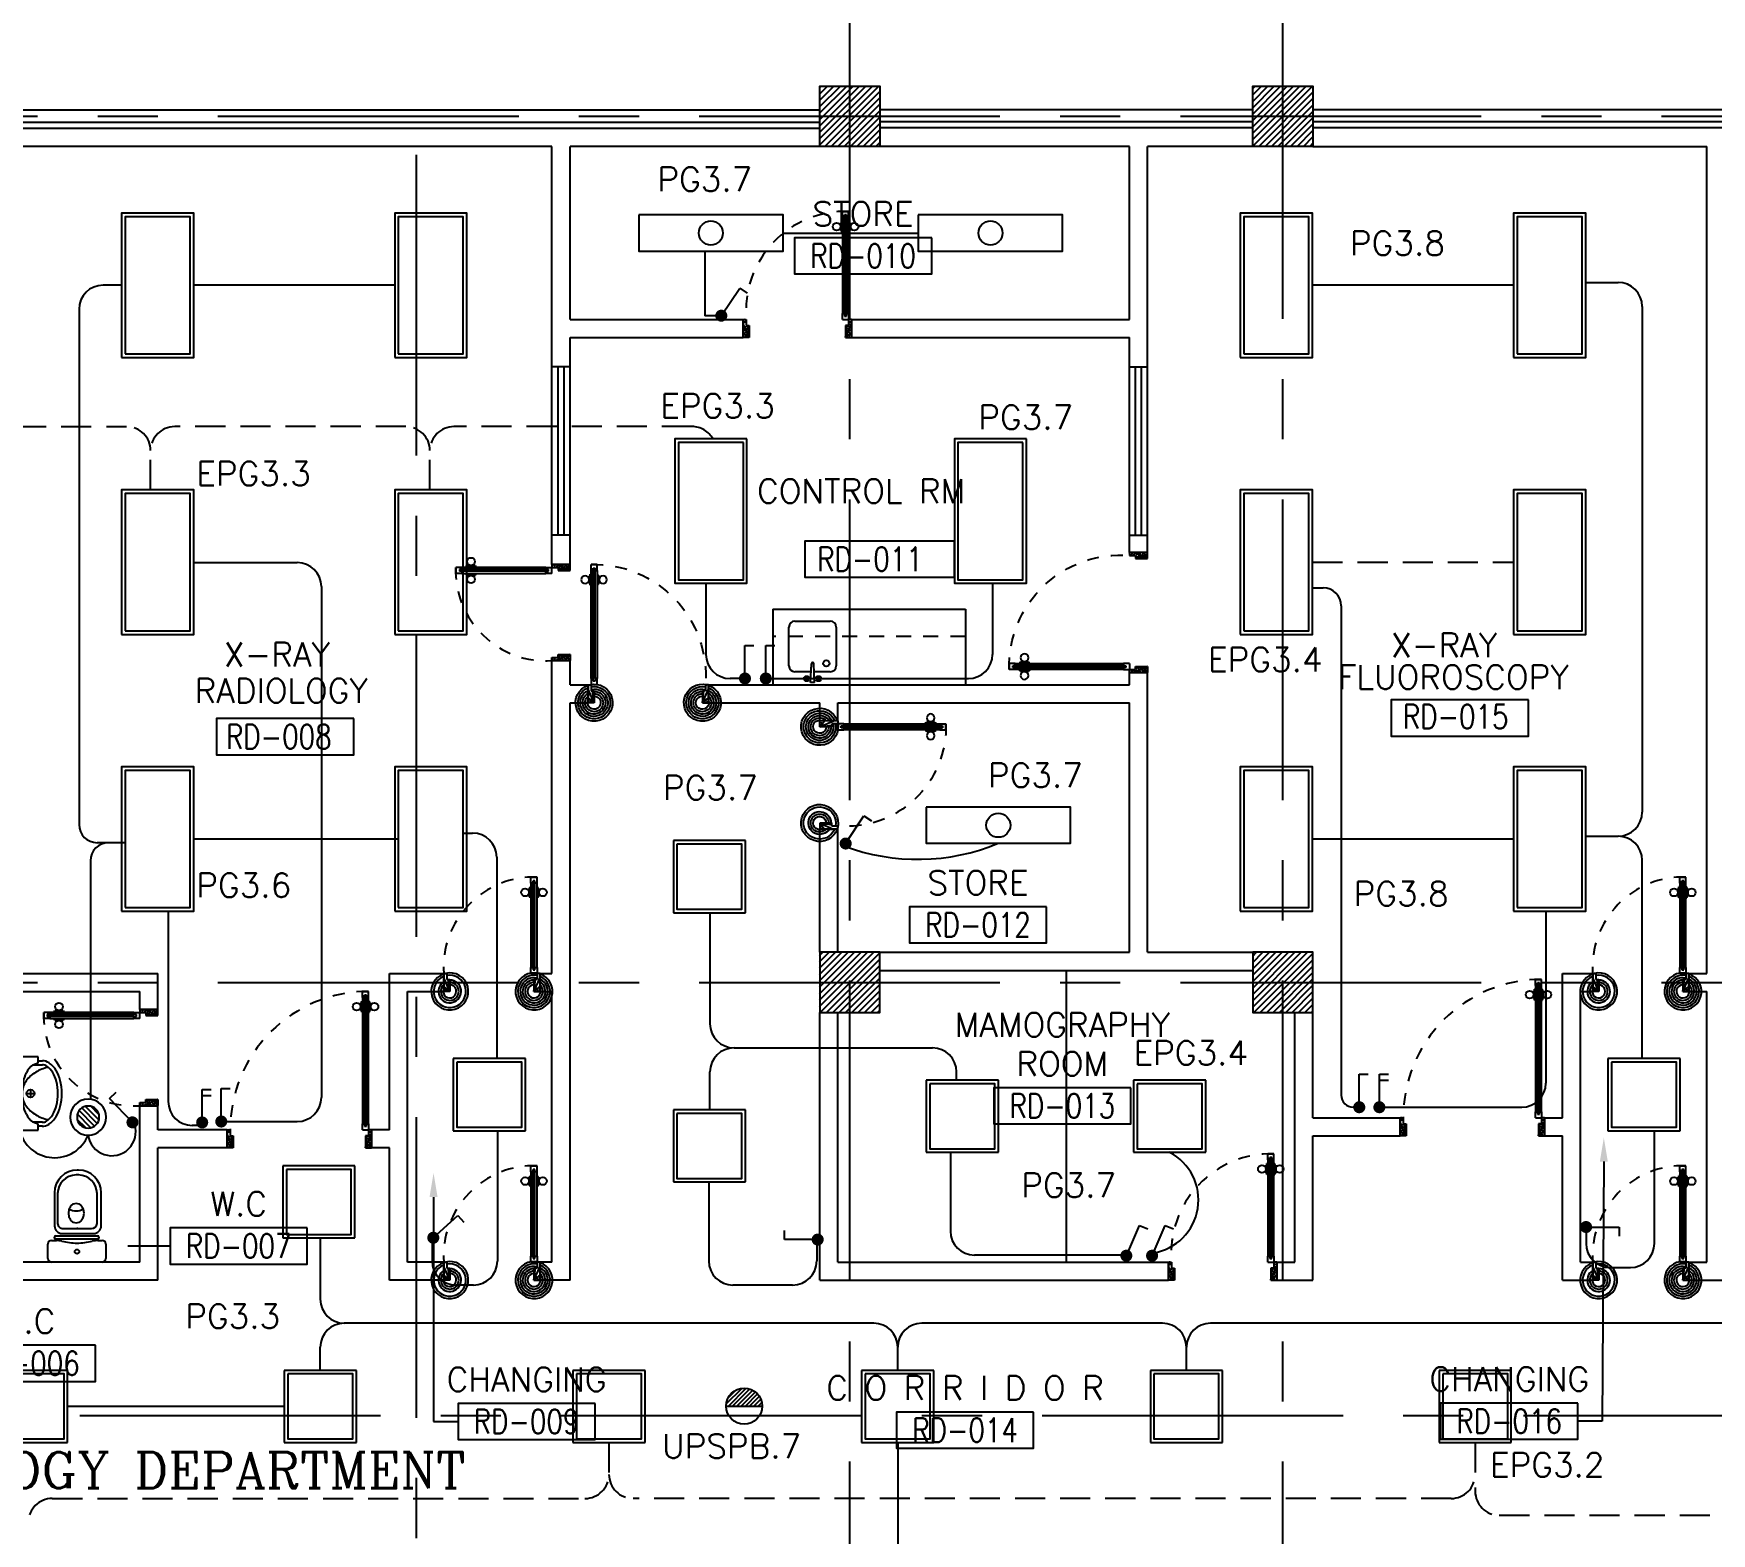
# Model space of a CAD drawing. Extents: x -10 to 91, y -4 to 87.
# Drawn here: x 21.16 to 35.11, y 61.52 to 73.99 of the extents above; entities that cross this region are included whole.
import ezdxf
from ezdxf.enums import TextEntityAlignment as Align

# ---------------------------------------------------------------- set-up
doc = ezdxf.new("R2010")
doc.units = 0
doc.header["$MEASUREMENT"] = 0
doc.header["$PDMODE"] = 3
doc.header["$PDSIZE"] = 0.1
for name, pattern in [('CENTERX2', [4, 2.5, -0.5, 0.5, -0.5]), ('HIDDEN', [0.375, 0.25, -0.125]), ('HIDDEN2', [0.1875, 0.125, -0.0625])]:
    doc.linetypes.add(name, pattern=pattern)
doc.layers.get('0').update_dxf_attribs({"linetype": 'CONTINUOUS'})
doc.layers.get('DEFPOINTS').update_dxf_attribs({"linetype": 'CONTINUOUS'})
for name, color, linetype in [('AX-DIM', 11, 'CONTINUOUS'), ('AXES', 11, 'CENTERX2'), ('COL', 11, 'CONTINUOUS'), ('DOOR', 11, 'CONTINUOUS'), ('E-CLINE', 2, 'CONTINUOUS'), ('E-HLINE', 2, 'HIDDEN'), ('E-LI', 4, 'CONTINUOUS'), ('E-LITE', 4, 'CONTINUOUS'), ('E-SWITCH', 4, 'CONTINUOUS'), ('E-TRXT', 4, 'CONTINUOUS'), ('EL-LITE', 4, 'CONTINUOUS'), ('HAT', 11, 'CONTINUOUS'), ('INSUL', 11, 'CONTINUOUS'), ('Locker', 11, 'CONTINUOUS'), ('ME-FIX', 11, 'CONTINUOUS'), ('RM-BOX', 11, 'CONTINUOUS'), ('RM-IND', 11, 'CONTINUOUS'), ('RM-NAME', 11, 'CONTINUOUS'), ('RM-NO', 11, 'CONTINUOUS'), ('SUNI-FUR', 11, 'CONTINUOUS'), ('WALL', 11, 'CONTINUOUS'), ('WIN', 11, 'CONTINUOUS')]:
    doc.layers.add(name, color=color, linetype=linetype)
doc.styles.add('ROMANC', font='romanc', dxfattribs={"height": 0.1})
doc.styles.add('ROMANS', font='ROMANS.shx', dxfattribs={"width": 0.6})
doc.dimstyles.new('STANDARD in', dxfattribs={"dimtxt": 0.2, "dimasz": 0.1, "dimexe": 0.07, "dimexo": 0.05, "dimgap": 0.1, "dimtad": 1, "dimdec": 0, "dimlfac": 1000, "dimzin": 0, "dimdsep": 46, "dimtxsty": 'ROMANS', "dimblk": 'ARCHTICK', "dimcen": 0.05, "dimdle": 0.05, "dimclrd": 7, "dimclre": 7, "dimclrt": 2, "dimadec": 0, "dimazin": 0, "dimtfac": 1, "dimtdec": 0, "dimtmove": 2, "dimatfit": 3, "dimldrblk": 'ARCHTICK', "dimfxl": 0, "dimtolj": 1, "dimtzin": 0, "dimarcsym": 0})

# ---------------------------------------------------------------- blocks, each defined once
blk = doc.blocks.new('_ARCHTICK')
at = {"color": 0, "linetype": 'ByBlock', "const_width": 0.15}
blk.add_lwpolyline([(-0.5, -0.5), (0.5, 0.5)], dxfattribs=at)
blk = doc.blocks.new('*D134')
at = {"layer": 'AX-DIM', "color": 7, "lineweight": -2}
for p, q in [((13.244, 85.548), (88.66, 85.548)), ((13.294, 73.42), (13.294, 85.618)), ((88.61, 84.178), (88.61, 85.618))]:
    blk.add_line(p, q, dxfattribs=at)
at = {"layer": 'DEFPOINTS', "color": 0}
for p in [(88.61, 85.548), (88.61, 84.128), (13.294, 73.37)]:
    blk.add_point(p, dxfattribs=at)
at = {"layer": 'AX-DIM', "color": 7, "lineweight": -2, "xscale": 0.1, "yscale": 0.1, "zscale": 0.1, "rotation": 180}
blk.add_blockref('_ARCHTICK', (13.294, 85.548), dxfattribs=at)
at = {"layer": 'AX-DIM', "color": 7, "lineweight": -2, "xscale": 0.1, "yscale": 0.1, "zscale": 0.1}
blk.add_blockref('_ARCHTICK', (88.61, 85.548), dxfattribs=at)
at = {"layer": 'AX-DIM', "color": 2, "insert": (50.952, 85.748), "char_height": 0.2, "attachment_point": 5, "style": 'ROMANS'}
blk.add_mtext('\\A1;75316', dxfattribs=at)
blk = doc.blocks.new('DOOR100')
at = {"layer": 'DOOR', "color": 7, "linetype": 'ByBlock'}
for p, q in [((-75, 1250), (-75, 1300)), ((-75, 1300), (-25, 1300)), ((-25, 1300), (-75, 1300)), ((-58, 1250), (-58, 1270)), ((-42, 1270), (-58, 1270)), ((-42, 1250), (-42, 1270)), ((-25, 1250), (-25, 1300)), ((-91, 1205), (-91, 1140)), ((-82, 1205), (-91, 1205)), ((-82, 1140), (-91, 1140)), ((-82, 1128), (-82, 1218)), ((-75, 1218), (-82, 1218)), ((-82, 1205), (-82, 1140)), ((-75, 1128), (-82, 1128)), ((-58, 1250), (-75, 1250)), ((-25, 1250), (-42, 1250)), ((-25, 1218), (-18, 1218)), ((-25, 1128), (-18, 1128)), ((-18, 1128), (-18, 1218)), ((-18, 1205), (-18, 1140)), ((-18, 1205), (-9, 1205)), ((-18, 1140), (-9, 1140)), ((-9, 1205), (-9, 1140)), ((-1200, 0), (-1200, 150)), ((-1200, 150), (-1175, 150)), ((-1200, 150), (-1200, 0)), ((-1175, 150), (-1175, 100)), ((-75, 200), (-58, 200)), ((-75, 150), (-75, 200)), ((-75, 150), (-25, 150)), ((-58, 200), (-58, 180)), ((-58, 180), (-42, 180)), ((-42, 200), (-25, 200)), ((-42, 180), (-42, 200)), ((-25, 200), (-25, 150)), ((0, 150), (-25, 150)), ((-25, 150), (-25, 100)), ((0, 0), (0, 150)), ((0, 150), (0, 0)), ((-1150, 0), (-1200, 114)), ((-1150, 0), (-1200, 40)), ((-1150, 0), (-1200, 0)), ((-1175, 100), (-1150, 100)), ((-1150, 0), (-1163, 100)), ((-1150, 100), (-1150, 0)), ((-50, 0), (0, 114)), ((-50, 100), (-50, 0)), ((-50, 0), (-37, 100)), ((-25, 100), (-50, 100)), ((-50, 0), (0, 40)), ((-50, 0), (0, 0))]:
    blk.add_line(p, q, dxfattribs=at)
at = {"layer": 'DOOR', "linetype": 'ByBlock'}
for p, q in [((-75, 1250), (-75, 200)), ((-58, 200), (-58, 1250)), ((-42, 200), (-42, 1250)), ((-25, 200), (-25, 1250))]:
    blk.add_line(p, q, dxfattribs=at)
at = {"layer": 'DOOR', "color": 7, "linetype": 'ByBlock'}
for centre in [(-124, 1173), (24, 1173)]:
    blk.add_circle(centre, 32.4, dxfattribs=at)
at = {"layer": 'DOOR', "linetype": 'HIDDEN', "ltscale": 0.5}
blk.add_arc((-25, 150), 1150, 90, 180, dxfattribs=at)
at = {"layer": 'DOOR', "color": 7, "linetype": 'ByBlock'}
for centre, radius, start, end in [((-1150, 0), 154, 103.7142, 108.8947), ((-50, 0), 154, 71.1053, 76.2858), ((-1150, 0), 134, 100.72, 111.8402), ((-1150, 0), 94.4, 90, 121.9818), ((-1150, 0), 74.4, 90, 132.2236), ((-1150, 0), 54.4, 90, 156.7926), ((-1150, 0), 34.4, 90, 180), ((-1150, 0), 14.4, 90, 180), ((-50, 0), 94.4, 58.0182, 90), ((-50, 0), 74.4, 47.7764, 90), ((-50, 0), 54.4, 23.2074, 90), ((-50, 0), 34.4, 0, 90), ((-50, 0), 14.4, 0, 90), ((-50, 0), 134, 68.1598, 79.28), ((-50, 0), 114, 64.0838, 77.3774)]:
    blk.add_arc(centre, radius, start, end, dxfattribs=at)
blk = doc.blocks.new('A$C49F1192B')
at = {"layer": 'DOOR', "color": 0, "linetype": 'ByBlock', "xscale": -1, "rotation": 270}
blk.add_blockref('DOOR100', (0, 1200), dxfattribs=at)
blk = doc.blocks.new('A$C09EF76E8')
at = {"layer": 'DOOR', "color": 0, "linetype": 'ByBlock'}
for p, q in [((719, 855), (710, 855)), ((710, 855), (710, 790)), ((727, 868), (719, 868)), ((719, 778), (719, 868)), ((719, 855), (719, 790)), ((777, 950), (727, 950)), ((727, 950), (777, 950)), ((727, 900), (727, 950)), ((744, 900), (727, 900)), ((760, 920), (744, 920)), ((744, 900), (744, 920)), ((760, 900), (760, 920)), ((777, 900), (760, 900)), ((777, 900), (777, 950)), ((777, 868), (784, 868)), ((784, 778), (784, 868)), ((784, 855), (793, 855)), ((784, 855), (784, 790)), ((793, 855), (793, 790)), ((719, 790), (710, 790)), ((727, 778), (719, 778)), ((777, 778), (784, 778)), ((784, 790), (793, 790)), ((2, 0), (2, 150)), ((2, 150), (27, 150)), ((2, 150), (2, 0)), ((27, 150), (27, 100)), ((727, 150), (727, 200)), ((727, 200), (744, 200)), ((727, 150), (777, 150)), ((744, 200), (744, 180)), ((744, 180), (760, 180)), ((760, 180), (760, 200)), ((760, 200), (777, 200)), ((777, 200), (777, 150)), ((777, 150), (777, 100)), ((802, 150), (777, 150)), ((802, 150), (802, 0)), ((27, 100), (52, 100)), ((52, 100), (52, 0)), ((777, 100), (752, 100)), ((752, 100), (752, 0)), ((52, 0), (2, 0)), ((752, 0), (802, 0))]:
    blk.add_line(p, q, dxfattribs=at)
at = {"layer": 'DOOR', "linetype": 'ByBlock'}
for p, q in [((727, 900), (727, 200)), ((744, 200), (744, 900)), ((760, 200), (760, 900)), ((777, 200), (777, 900)), ((802, 0), (802, 150))]:
    blk.add_line(p, q, dxfattribs=at)
at = {"layer": 'DOOR', "color": 9, "linetype": 'ByBlock'}
for p, q in [((52, 0), (2, 114)), ((52, 0), (2, 40)), ((52, 0), (38, 100)), ((752, 0), (802, 114)), ((752, 0), (765, 100)), ((752, 0), (802, 40))]:
    blk.add_line(p, q, dxfattribs=at)
at = {"layer": 'DOOR', "color": 0, "linetype": 'ByBlock'}
for centre in [(678, 823), (825, 823)]:
    blk.add_circle(centre, 32.4, dxfattribs=at)
at = {"layer": 'DOOR', "linetype": 'HIDDEN', "ltscale": 0.5}
blk.add_arc((752, 199), 752, 88.0938, 183.7249, dxfattribs=at)
at = {"layer": 'DOOR', "color": 9, "linetype": 'ByBlock'}
for centre, radius, start, end in [((52, 0), 154, 103.7142, 108.8947), ((752, 0), 154, 71.1053, 76.2858), ((52, 0), 134, 100.72, 111.8402), ((52, 0), 94.4, 90, 121.9818), ((52, 0), 74.4, 90, 132.2236), ((52, 0), 54.4, 90, 156.7926), ((52, 0), 34.4, 90, 180), ((52, 0), 14.4, 90, 180), ((752, 0), 94.4, 58.0182, 90), ((752, 0), 74.4, 47.7764, 90), ((752, 0), 54.4, 23.2074, 90), ((752, 0), 34.4, 0, 90), ((752, 0), 14.4, 0, 90), ((752, 0), 134, 68.1598, 79.28), ((752, 0), 114, 64.0838, 77.3774)]:
    blk.add_arc(centre, radius, start, end, dxfattribs=at)
blk = doc.blocks.new('RM1')
at = {"layer": 'RM-BOX'}
blk.add_lwpolyline([(570, -200), (-570, -200), (-570, -500), (570, -500)], close=True, dxfattribs=at)
at = {"layer": 'RM-NAME', "style": 'ROMANS'}
for tag, p in [('ROOMNAME1', (0, 324)), ('ROOMNAME2', (0, 0))]:
    blk.add_attdef(tag, text='', height=200, dxfattribs=at).set_placement(p, align=Align.MIDDLE)
at = {"layer": 'RM-NO', "style": 'ROMANS', "width": 0.8}
blk.add_attdef('ROOMNO', text='', height=200, dxfattribs=at).set_placement((0, -350), align=Align.MIDDLE)
blk = doc.blocks.new('*X106')
at = {"color": 0}
for p, q in [((38539, 62351), (38989, 62801)), ((38539, 62404), (38936, 62801)), ((38539, 62457), (38883, 62801)), ((38539, 62510), (38830, 62801)), ((38539, 62563), (38777, 62801)), ((38539, 62616), (38724, 62801)), ((38539, 62669), (38671, 62801)), ((38539, 62722), (38618, 62801)), ((38539, 62775), (38565, 62801)), ((38542, 62301), (39039, 62798)), ((38595, 62301), (39039, 62745)), ((38648, 62301), (39039, 62692)), ((38701, 62301), (39039, 62639)), ((38754, 62301), (39039, 62586)), ((38807, 62301), (39039, 62533)), ((38860, 62301), (39039, 62480)), ((38913, 62301), (39039, 62427)), ((38966, 62301), (39039, 62374)), ((39020, 62301), (39039, 62321))]:
    blk.add_line(p, q, dxfattribs=at)
blk = doc.blocks.new('COL50')
at = {"layer": 'COL'}
blk.add_lwpolyline([(-250, 250), (-250, -250), (250, -250), (250, 250)], close=True, dxfattribs=at)
blk = doc.blocks.new('*X105')
at = {"color": 0}
for p, q in [((38539, 69510), (39030, 70001)), ((38539, 69564), (38977, 70001)), ((38539, 69617), (38924, 70001)), ((38539, 69670), (38871, 70001)), ((38539, 69723), (38818, 70001)), ((38539, 69776), (38765, 70001)), ((38539, 69829), (38712, 70001)), ((38539, 69882), (38658, 70001)), ((38539, 69935), (38605, 70001)), ((38539, 69988), (38552, 70001)), ((38583, 69501), (39039, 69957)), ((38636, 69501), (39039, 69904)), ((38689, 69501), (39039, 69851)), ((38742, 69501), (39039, 69798)), ((38795, 69501), (39039, 69745)), ((38848, 69501), (39039, 69692)), ((38901, 69501), (39039, 69639)), ((38954, 69501), (39039, 69586)), ((39007, 69501), (39039, 69533))]:
    blk.add_line(p, q, dxfattribs=at)
blk = doc.blocks.new('*X107')
at = {"color": 0}
for p, q in [((42139, 62345), (42595, 62801)), ((42139, 62398), (42542, 62801)), ((42139, 62451), (42489, 62801)), ((42139, 62504), (42436, 62801)), ((42139, 62557), (42383, 62801)), ((42139, 62610), (42330, 62801)), ((42139, 62663), (42277, 62801)), ((42139, 62716), (42224, 62801)), ((42139, 62769), (42171, 62801)), ((42148, 62301), (42639, 62792)), ((42201, 62301), (42639, 62739)), ((42255, 62301), (42639, 62686)), ((42308, 62301), (42639, 62633)), ((42361, 62301), (42639, 62580)), ((42414, 62301), (42639, 62527)), ((42467, 62301), (42639, 62474)), ((42520, 62301), (42639, 62421)), ((42573, 62301), (42639, 62368)), ((42626, 62301), (42639, 62314))]:
    blk.add_line(p, q, dxfattribs=at)
blk = doc.blocks.new('*X108')
at = {"color": 0}
for p, q in [((42139, 69504), (42636, 70001)), ((42139, 69557), (42583, 70001)), ((42139, 69610), (42530, 70001)), ((42139, 69663), (42477, 70001)), ((42139, 69716), (42424, 70001)), ((42139, 69769), (42371, 70001)), ((42139, 69822), (42318, 70001)), ((42139, 69875), (42265, 70001)), ((42139, 69929), (42212, 70001)), ((42139, 69982), (42159, 70001)), ((42189, 69501), (42639, 69951)), ((42242, 69501), (42639, 69898)), ((42295, 69501), (42639, 69845)), ((42348, 69501), (42639, 69792)), ((42401, 69501), (42639, 69739)), ((42454, 69501), (42639, 69686)), ((42507, 69501), (42639, 69633)), ((42560, 69501), (42639, 69580)), ((42613, 69501), (42639, 69527))]:
    blk.add_line(p, q, dxfattribs=at)
blk = doc.blocks.new('DOOR90')
at = {"layer": 'DOOR', "color": 7, "linetype": 'ByBlock'}
for p, q in [((-150, 0), (0, 0)), ((-150, 0), (-150, -25)), ((0, -50), (-114, 0)), ((0, -50), (-40, 0)), ((0, -50), (0, 0)), ((-1000, -25), (-1050, -25)), ((-1050, -75), (-1050, -25)), ((-1050, -25), (-1050, -75)), ((-1000, -75), (-1050, -75)), ((-1000, -42), (-1020, -42)), ((-1020, -42), (-1020, -58)), ((-1000, -58), (-1020, -58)), ((-1000, -25), (-1000, -42)), ((-1000, -58), (-1000, -75)), ((-878, -18), (-968, -18)), ((-968, -25), (-968, -18)), ((-968, -75), (-968, -82)), ((-878, -82), (-968, -82)), ((-955, -9), (-890, -9)), ((-955, -18), (-955, -9)), ((-955, -18), (-890, -18)), ((-955, -82), (-890, -82)), ((-955, -82), (-955, -91)), ((-955, -91), (-890, -91)), ((-890, -18), (-890, -9)), ((-890, -82), (-890, -91)), ((-878, -25), (-878, -18)), ((-878, -75), (-878, -82)), ((-200, -25), (-150, -25)), ((-200, -42), (-200, -25)), ((-180, -42), (-200, -42)), ((-200, -58), (-180, -58)), ((-200, -75), (-200, -58)), ((-150, -75), (-200, -75)), ((-180, -58), (-180, -42)), ((-150, -25), (-100, -25)), ((-150, -75), (-150, -25)), ((-100, -25), (-100, -50)), ((0, -50), (-100, -37)), ((-100, -50), (0, -50)), ((-150, -875), (-100, -875)), ((-150, -900), (-150, -875)), ((-150, -900), (0, -900)), ((0, -900), (-150, -900)), ((0, -850), (-114, -900)), ((-100, -875), (-100, -850)), ((0, -850), (-100, -863)), ((-100, -850), (0, -850)), ((0, -850), (-40, -900)), ((0, -850), (0, -900))]:
    blk.add_line(p, q, dxfattribs=at)
at = {"layer": 'DOOR', "linetype": 'ByBlock'}
for p, q in [((-200, -25), (-1000, -25)), ((-200, -42), (-1000, -42)), ((-200, -58), (-1000, -58)), ((-1000, -75), (-200, -75))]:
    blk.add_line(p, q, dxfattribs=at)
at = {"layer": 'DOOR', "color": 7, "linetype": 'ByBlock'}
for centre in [(-923, 24), (-923, -124)]:
    blk.add_circle(centre, 32.4, dxfattribs=at)
for centre, radius, start, end in [((0, -50), 154, 161.1053, 166.2858), ((0, -50), 94.4, 148.0182, 180), ((0, -50), 134, 158.1598, 169.28), ((0, -50), 114, 154.0838, 167.3774), ((0, -50), 74.4, 137.7764, 180), ((0, -50), 54.4, 113.2074, 180), ((0, -50), 34.4, 90, 180), ((0, -50), 14.4, 90, 180), ((0, -850), 154, 193.7142, 198.8947), ((0, -850), 134, 190.72, 201.8402), ((0, -850), 94.4, 180, 211.9818), ((0, -850), 74.4, 180, 222.2236), ((0, -850), 54.4, 180, 246.7926), ((0, -850), 34.4, 180, 270), ((0, -850), 14.4, 180, 270)]:
    blk.add_arc(centre, radius, start, end, dxfattribs=at)
at = {"layer": 'DOOR', "linetype": 'HIDDEN', "ltscale": 0.5}
blk.add_arc((-222, -50), 828, 178.2701, 275.003, dxfattribs=at)
blk = doc.blocks.new('2')
at = {"layer": 'SUNI-FUR', "linetype": 'Continuous'}
for p, q in [((0.016, 0.724), (-0.003, 0.724)), ((0.014, 0.765), (0.004, 0.765)), ((-0.185, 0.576), (-0.185, 0.3)), ((-0.159, 0.57), (-0.159, 0.32)), ((0.168, 0.32), (0.168, 0.57)), ((0.203, 0.3), (0.203, 0.576)), ((-0.065, 0.438), (-0.07, 0.406)), ((-0.005, 0.487), (-0.029, 0.481)), ((0.019, 0.481), (-0.005, 0.487)), ((0.06, 0.406), (0.055, 0.438)), ((-0.113, 0.279), (0.008, 0.279)), ((-0.07, 0.406), (-0.065, 0.375)), ((-0.029, 0.331), (-0.005, 0.326)), ((-0.005, 0.326), (0.019, 0.331)), ((0.001, 0.279), (0.123, 0.279)), ((0.008, 0.279), (0.001, 0.279)), ((0.057, 0.377), (0.06, 0.406)), ((-0.241, 0.03), (-0.241, 0.15)), ((-0.211, 0.18), (-0.17, 0.18)), ((-0.186, 0.199), (-0.186, 0.208)), ((-0.176, 0.218), (0.172, 0.218)), ((0.172, 0.189), (-0.176, 0.189)), ((-0.122, 0.237), (0.009, 0.237)), ((0.009, 0.237), (0.14, 0.237)), ((0.174, 0.18), (0.211, 0.18)), ((0.174, 0.18), (0.174, 0.18)), ((0.182, 0.208), (0.182, 0.199)), ((0.241, 0.15), (0.241, 0.03)), ((0.211, 0), (-0.211, 0))]:
    blk.add_line(p, q, dxfattribs=at)
blk.add_circle((0.002, 0.087), 0.0184, dxfattribs=at)
for centre, radius, start, end in [((0.004, 0.576), 0.189, 90, 180), ((-0.005, 0.57), 0.154, 90, 180), ((0.014, 0.576), 0.189, 0, 90), ((0.014, 0.57), 0.154, 0, 90), ((0.013, 0.412), 0.082, 141.0758, 161.504), ((-0.007, 0.537), 0.112, 239.4234, 302.9162), ((0.002, 0.421), 0.0682, 117.1532, 141.0758), ((-0.012, 0.421), 0.0682, 38.9242, 62.8468), ((-0.023, 0.412), 0.082, 18.496, 38.9242), ((-0.122, 0.3), 0.063, 180, 270), ((-0.116, 0.322), 0.0432, 183.5129, 273.5129), ((0.013, 0.401), 0.082, 198.496, 218.9242), ((0.002, 0.392), 0.0682, 218.9242, 242.8468), ((-0.012, 0.392), 0.0682, 297.1532, 321.0758), ((-0.029, 0.406), 0.0901, 321.0758, 341.504), ((0.125, 0.322), 0.0432, 266.4871, 356.4871), ((0.14, 0.3), 0.063, 270, 0), ((-0.211, 0.15), 0.03, 90, 180), ((-0.176, 0.208), 0.01, 90, 180), ((-0.176, 0.199), 0.01, 180, 270), ((-0.201, -0.252), 0.433, 79.7535, 85.8109), ((0.075, 1.126), 0.973, 258.1938, 265.7347), ((-0.07, 1.126), 0.973, 274.2653, 281.8062), ((0.206, -0.252), 0.433, 94.1891, 100.2465), ((0.172, 0.208), 0.01, 0, 90), ((0.172, 0.199), 0.01, 270, 0), ((0.211, 0.15), 0.03, 0, 90), ((-0.211, 0.03), 0.03, 180, 270), ((0.211, 0.03), 0.03, 270, 0)]:
    blk.add_arc(centre, radius, start, end, dxfattribs=at)
blk = doc.blocks.new('A$C24ED45A6')
at = {"layer": 'DOOR', "color": 0, "linetype": 'ByBlock'}
for p, q in [((925, 1100), (925, 1150)), ((925, 1150), (975, 1150)), ((975, 1150), (925, 1150)), ((942, 1100), (942, 1120)), ((958, 1120), (942, 1120)), ((958, 1100), (958, 1120)), ((975, 1100), (975, 1150)), ((909, 1055), (909, 990)), ((918, 1055), (909, 1055)), ((918, 990), (909, 990)), ((918, 978), (918, 1068)), ((925, 1068), (918, 1068)), ((918, 1055), (918, 990)), ((925, 978), (918, 978)), ((942, 1100), (925, 1100)), ((975, 1100), (958, 1100)), ((975, 1068), (982, 1068)), ((975, 978), (982, 978)), ((982, 978), (982, 1068)), ((982, 1055), (982, 990)), ((982, 1055), (991, 1055)), ((982, 990), (991, 990)), ((991, 1055), (991, 990)), ((0, 0), (0, 150)), ((0, 150), (25, 150)), ((25, 150), (25, 100)), ((925, 150), (925, 200)), ((925, 200), (942, 200)), ((925, 150), (975, 150)), ((942, 200), (942, 180)), ((942, 180), (958, 180)), ((958, 180), (958, 200)), ((958, 200), (975, 200)), ((975, 200), (975, 150)), ((1000, 150), (975, 150)), ((975, 150), (975, 100)), ((1000, 150), (1000, 0)), ((50, 0), (0, 0)), ((25, 100), (50, 100)), ((50, 100), (50, 0)), ((975, 100), (950, 100)), ((950, 100), (950, 0)), ((950, 0), (1000, 0))]:
    blk.add_line(p, q, dxfattribs=at)
at = {"layer": 'DOOR', "linetype": 'ByBlock'}
for p, q in [((925, 1100), (925, 200)), ((942, 200), (942, 1100)), ((958, 200), (958, 1100)), ((975, 200), (975, 1100))]:
    blk.add_line(p, q, dxfattribs=at)
at = {"layer": 'DOOR', "color": 9, "linetype": 'ByBlock'}
for p, q in [((50, 0), (0, 114)), ((50, 0), (0, 40)), ((50, 0), (37, 100)), ((950, 0), (1000, 114)), ((950, 0), (963, 100)), ((950, 0), (1000, 40))]:
    blk.add_line(p, q, dxfattribs=at)
at = {"layer": 'DOOR', "color": 0, "linetype": 'ByBlock'}
for centre in [(876, 1023), (1024, 1023)]:
    blk.add_circle(centre, 32.4, dxfattribs=at)
at = {"layer": 'DOOR', "linetype": 'HIDDEN', "ltscale": 0.5}
blk.add_arc((950, 222), 928, 88.456, 184.4816, dxfattribs=at)
at = {"layer": 'DOOR', "color": 9, "linetype": 'ByBlock'}
for centre, radius, start, end in [((50, 0), 154, 103.7142, 108.8947), ((950, 0), 154, 71.1053, 76.2858), ((50, 0), 134, 100.72, 111.8402), ((50, 0), 114, 102.6226, 115.9162), ((50, 0), 94.4, 90, 121.9818), ((50, 0), 74.4, 90, 132.2236), ((50, 0), 54.4, 90, 156.7926), ((50, 0), 34.4, 90, 180), ((50, 0), 14.4, 90, 180), ((950, 0), 94.4, 58.0182, 90), ((950, 0), 74.4, 47.7764, 90), ((950, 0), 54.4, 23.2074, 90), ((950, 0), 34.4, 0, 90), ((950, 0), 14.4, 0, 90), ((950, 0), 134, 68.1598, 79.28), ((950, 0), 114, 64.0838, 77.3774)]:
    blk.add_arc(centre, radius, start, end, dxfattribs=at)
at = {"layer": 'WALL'}
blk.add_line((1000, 0), (1000, 150), dxfattribs=at)
blk = doc.blocks.new('A$C347D0806')
at = {"layer": 'ME-FIX'}
for p, q in [((0.627, 1.6), (0.627, 0)), ((0.107, 1.28), (0.107, 1.417)), ((0.157, 1.467), (0.478, 1.467)), ((0.528, 1.417), (0.528, 1.124)), ((0.019, 1.254), (0.019, 1.287)), ((0.019, 1.287), (0.174, 1.28)), ((0.019, 1.254), (0.174, 1.261)), ((0.107, 1.124), (0.107, 1.261)), ((0.478, 1.074), (0.157, 1.074)), ((0.627, 0), (0, 0))]:
    blk.add_line(p, q, dxfattribs=at)
for centre, radius in [((0.05, 1.32), 0.0217), ((0.05, 1.32), 0.014), ((0.05, 1.221), 0.0217), ((0.05, 1.221), 0.014), ((0.177, 1.156), 0.0255)]:
    blk.add_circle(centre, radius, dxfattribs=at)
for centre, radius, start, end in [((0.157, 1.417), 0.0499, 90, 180), ((0.478, 1.417), 0.0499, 0, 90), ((0.174, 1.27), 0.00997, 270, 90), ((0.157, 1.124), 0.0499, 180, 270), ((0.478, 1.124), 0.0499, 270, 0)]:
    blk.add_arc(centre, radius, start, end, dxfattribs=at)
blk = doc.blocks.new('3')
at = {"layer": 'SUNI-FUR', "linetype": 'Continuous'}
for p, q in [((-0.304, 0), (-0.304, -0.192)), ((0.304, 0), (-0.304, 0)), ((0.304, -0.192), (0.304, 0)), ((0.304, -0.039), (-0.304, -0.039)), ((0.032, -0.13), (-0.032, -0.13)), ((0.016, -0.021), (-0.015, -0.021)), ((0, -0.005), (0, -0.037)), ((0, -0.098), (0, -0.162)), ((-0.304, -0.192), (-0.254, -0.192)), ((-0.271, -0.228), (-0.271, -0.192)), ((-0.254, -0.192), (-0.239, -0.15)), ((-0.239, -0.228), (-0.239, -0.15)), ((0.239, -0.15), (0.254, -0.192)), ((0.239, -0.15), (0.239, -0.228)), ((0.254, -0.192), (0.304, -0.192)), ((0.271, -0.192), (0.271, -0.228))]:
    blk.add_line(p, q, dxfattribs=at)
for centre, radius in [((-0.065, -0.021), 0.0124), ((0, -0.13), 0.0325), ((0, -0.021), 0.0155), ((0.065, -0.021), 0.0124)]:
    blk.add_circle(centre, radius, dxfattribs=at)
for centre, radius, start, end in [((-0.085, -0.267), 0.193, 117.0377, 142.6695), ((-0.028, -0.365), 0.307, 103.0865, 118.1878), ((0.054, -0.312), 0.27, 118.7422, 143.0578), ((-0.008, -0.528), 0.47, 89.0532, 100.9895), ((-0.012, -0.189), 0.13, 84.8536, 119.4454), ((0, -0.527), 0.469, 78.0637, 90), ((0.003, -0.228), 0.168, 61.4441, 91.1678), ((-0.04, -0.297), 0.25, 35.9608, 60.2764), ((0.034, -0.367), 0.306, 62.9623, 78.0637), ((0.085, -0.267), 0.193, 37.3305, 62.9623), ((-0.191, -0.235), 0.0807, 174.5539, 214.673), ((-0.187, -0.234), 0.0525, 173.0893, 213.2084), ((-0.083, -0.16), 0.18, 214.673, 239.0867), ((0.204, -0.373), 0.433, 163.2739, 167.375), ((0.104, -0.343), 0.328, 144.0392, 163.2739), ((-0.104, -0.343), 0.328, 16.7261, 35.9608), ((0.089, -0.171), 0.167, 300.9133, 325.327), ((-0.204, -0.373), 0.433, 12.7359, 16.7261), ((0.171, -0.228), 0.068, 325.327, 0), ((0.171, -0.228), 0.101, 325.327, 0), ((-0.083, -0.16), 0.212, 214.673, 239.0867), ((-0.035, -0.081), 0.305, 239.0867, 256.0699), ((-0.035, -0.081), 0.272, 239.0867, 256.0699), ((0, 0.062), 0.452, 256.0699, 270), ((0, 0.062), 0.419, 256.0699, 270), ((0, 0.062), 0.419, 270, 283.9301), ((0, 0.062), 0.452, 270, 283.9301), ((0.035, -0.081), 0.272, 283.9301, 300.9133), ((0.035, -0.081), 0.305, 283.9301, 300.9133), ((0.089, -0.171), 0.2, 300.9133, 325.327)]:
    blk.add_arc(centre, radius, start, end, dxfattribs=at)
blk = doc.blocks.new('L44')
at = {"layer": 'E-LITE'}
blk.add_lwpolyline([(-0.61, 0.3), (-0.61, -0.3), (0.59, -0.3), (0.59, 0.3)], close=True, dxfattribs=at)
at = {"layer": 'E-LITE', "color": 8}
blk.add_lwpolyline([(-0.58, 0.27), (-0.58, -0.27), (0.56, -0.27), (0.56, 0.27)], close=True, dxfattribs=at)
blk = doc.blocks.new('1G1W')
for p, q in [((0, 0), (0.55, 0)), ((0.55, 0), (0.55, -0.15))]:
    blk.add_line(p, q)
at = {"const_width": 0.1}
blk.add_lwpolyline([(-0.05, 0, 1), (0.05, 0, 1)], format="xyb", close=True, dxfattribs=at)
blk = doc.blocks.new('2G1W')
for p, q in [((0, 0), (0.55, 0)), ((0.45, 0), (0.45, -0.15)), ((0.55, 0), (0.55, -0.15))]:
    blk.add_line(p, q)
at = {"const_width": 0.1}
blk.add_lwpolyline([(-0.05, 0, 1), (0.05, 0, 1)], format="xyb", close=True, dxfattribs=at)
blk = doc.blocks.new('L42')
at = {"layer": 'E-LITE'}
for p, q in [((0.3, 0.3), (-0.3, 0.3)), ((-0.3, 0.3), (-0.3, -0.3)), ((0.3, -0.3), (0.3, 0.3)), ((-0.3, -0.3), (0.3, -0.3))]:
    blk.add_line(p, q, dxfattribs=at)
at = {"layer": 'E-LITE', "color": 8}
blk.add_lwpolyline([(-0.27, 0.27), (-0.27, -0.27), (0.27, -0.27), (0.27, 0.27)], close=True, dxfattribs=at)
blk = doc.blocks.new('*X182')
at = {"color": 0}
for p, q in [((21548.527, 18540.142), (21548.801, 18540.415)), ((21548.529, 18539.966), (21548.977, 18540.414)), ((21548.584, 18539.845), (21549.098, 18540.359)), ((21548.672, 18539.756), (21549.187, 18540.271)), ((21548.793, 18539.7), (21549.243, 18540.15)), ((21548.966, 18539.696), (21549.246, 18539.977))]:
    blk.add_line(p, q, dxfattribs=at)
blk = doc.blocks.new('SPOT')
at = {"layer": 'E-LITE'}
for radius in [0.6, 0.369]:
    blk.add_circle((0, 0), radius, dxfattribs=at)
at = {"layer": 'E-LITE', "color": 8}
blk.add_blockref('*X182', (-21548.886, -18540.056), dxfattribs=at)
blk = doc.blocks.new('EL')
at = {"layer": 'EL-LITE'}
h = blk.add_hatch(dxfattribs=at)
h.set_pattern_fill('ANSI31', color=4, scale=0.2, style=0)
h.set_pattern_definition([(45, (587.071197, 567.777136), (-0.0176776695, 0.0176776695), [])])
h.paths.add_polyline_path([(0.15, 0, 1), (-0.15, 0)])
at = {"layer": 'EL-LITE', "color": 4}
blk.add_line((-0.15, 0), (0.15, 0), dxfattribs=at)
blk.add_circle((0, 0), 0.15, dxfattribs=at)
blk = doc.blocks.new('FLS240')
at = {"layer": 'E-LI'}
blk.add_lwpolyline([(-0.6, 0.15), (-0.6, -0.15), (0.6, -0.15), (0.6, 0.15)], close=True, dxfattribs=at)
blk.add_circle((0, 0), 0.1, dxfattribs=at)

msp = doc.modelspace()

# ---------------------------------------------------------------- linework, layer by layer
at = {"layer": 'AXES'}
for p, q in [((27.9439, 7.6211), (27.9439, 86.0986)), ((31.5439, 7.6211), (31.5439, 86.0986)), ((2.6925, 73.3054), (71.7839, 73.3054)), ((24.3439, 14.4854), (24.3439, 73.3054)), ((2.6925, 66.1054), (90.1058, 66.1054)), ((13.5439, 62.5054), (71.7839, 62.5054))]:
    msp.add_line(p, q, dxfattribs=at)
at = {"layer": 'COL'}
for points in [[(27.6939, 73.0554), (27.6939, 73.5554), (28.1939, 73.5554), (28.1939, 73.0554)], [(31.2939, 73.0554), (31.2939, 73.5554), (31.7939, 73.5554), (31.7939, 73.0554)]]:
    msp.add_lwpolyline(points, close=True, dxfattribs=at)
at = {"layer": 'E-CLINE', "color": 4}
for p, q in [((21.8904, 71.9014), (21.7375, 71.9014)), ((24.1615, 71.9014), (22.4904, 71.9014)), ((33.4615, 71.9014), (31.7904, 71.9014)), ((34.0615, 71.9247), (34.3307, 71.9247)), ((21.5375, 71.7014), (21.5375, 67.4169)), ((34.5307, 71.7247), (34.5307, 67.5207)), ((21.9204, 67.2669), (21.6875, 67.2669)), ((24.1915, 67.2974), (22.4904, 67.2974)), ((24.7315, 67.3465), (24.809, 67.3465)), ((33.4615, 67.2974), (31.7904, 67.2974)), ((34.0615, 67.3207), (34.3307, 67.3207)), ((21.6333, 67.1169), (21.6333, 65.132)), ((25.009, 67.1465), (25.009, 65.4726)), ((34.5307, 65.4726), (34.5307, 67.1207)), ((26.7821, 66.6838), (26.7821, 65.7612)), ((26.9821, 65.5612), (28.6316, 65.5612)), ((26.7821, 65.0463), (26.7821, 65.3612)), ((28.8316, 65.2929), (28.8316, 65.3612)), ((23.5427, 63.9804), (23.5427, 63.4719)), ((28.1427, 63.2719), (23.7427, 63.2719)), ((30.5427, 63.2719), (28.5427, 63.2719)), ((35.3427, 63.2719), (30.9427, 63.2719)), ((23.5427, 62.8799), (23.5427, 63.0719)), ((28.3427, 62.8799), (28.3427, 63.0719)), ((30.7427, 62.8799), (30.7427, 63.0719)), ((23.2427, 62.5799), (21.4427, 62.5799)), ((28.3427, 62.2799), (28.3427, 60.4799))]:
    msp.add_line(p, q, dxfattribs=at)
for centre, radius, start, end in [((21.7375, 71.7014), 0.2, 90, 180), ((34.3307, 71.7247), 0.2, 0, 90), ((34.3307, 67.5207), 0.2, 270, 0), ((21.6875, 67.4169), 0.15, 180, 270), ((21.7833, 67.1169), 0.15, 90, 180), ((24.809, 67.1465), 0.2, 0, 90), ((28.5087, 68.8808), 1.7523, 249.53856, 292.4815), ((34.3307, 67.1207), 0.2, 0, 90), ((26.9821, 65.7612), 0.2, 180, 270), ((26.9821, 65.3612), 0.2, 90, 180), ((28.6316, 65.3612), 0.2, 0, 90), ((21.3351, 64.9476), 0.2999, 193.44948, 338.03606), ((21.8099, 64.8629), 0.1986, 187.95633, 17.82999), ((23.7427, 63.4719), 0.2, 180, 270), ((23.7427, 63.0719), 0.2, 90, 180), ((28.1427, 63.0719), 0.2, 0, 90), ((28.5427, 63.0719), 0.2, 90, 180), ((30.5427, 63.0719), 0.2, 0, 90), ((30.9427, 63.0719), 0.2, 90, 180)]:
    msp.add_arc(centre, radius, start, end, dxfattribs=at)
at = {"layer": 'E-HLINE', "color": 4}
for p, q in [((17.2646, 70.7259), (21.9327, 70.7259)), ((24.254, 70.7259), (22.3327, 70.7259)), ((26.633, 70.7259), (24.654, 70.7259)), ((22.1327, 70.1994), (22.1327, 70.5259)), ((24.454, 70.1994), (24.454, 70.5259)), ((31.7904, 69.5994), (33.4615, 69.5994)), ((25.9427, 62.2799), (25.9427, 62.015)), ((33.1427, 62.2799), (33.1427, 61.8752)), ((21.3155, 61.815), (25.7427, 61.815)), ((32.9427, 61.815), (26.1427, 61.815)), ((33.3427, 61.6752), (40.0093, 61.6752))]:
    msp.add_line(p, q, dxfattribs=at)
for centre, start, end in [((21.9327, 70.5259), 0, 90), ((22.3327, 70.5259), 90, 180), ((24.254, 70.5259), 0, 90), ((24.654, 70.5259), 90, 180), ((26.633, 70.5259), 29.02498, 90), ((25.7427, 62.015), 270, 0), ((26.1427, 62.015), 180, 270), ((32.9427, 62.015), 270, 0), ((21.3155, 61.615), 90, 180), ((33.3427, 61.8752), 180, 270)]:
    msp.add_arc(centre, 0.2, start, end, dxfattribs=at)
at = {"layer": 'E-SWITCH', "color": 4}
for p, q in [((27.3895, 72.3354), (28.5135, 72.3354)), ((26.7397, 72.1854), (26.7397, 71.648)), ((26.9011, 71.648), (26.7397, 71.648)), ((22.4904, 69.5955), (23.3518, 69.5955)), ((23.5518, 69.3955), (23.5518, 65.1487)), ((26.7489, 69.4229), (26.7489, 68.8318)), ((29.1305, 69.4229), (29.1305, 68.8318)), ((31.7904, 69.3859), (31.8795, 69.3859)), ((32.0295, 69.2359), (32.0295, 65.1676)), ((27.0979, 68.6318), (26.9489, 68.6318)), ((27.2713, 68.6318), (28.9305, 68.6318)), ((22.2787, 66.6974), (22.2787, 65.1161)), ((33.7299, 66.6974), (33.7299, 65.2676)), ((32.1543, 65.0676), (32.1295, 65.0676)), ((32.3211, 65.0676), (33.5299, 65.0676)), ((22.5611, 64.9161), (22.4787, 64.9161)), ((22.7199, 64.9487), (23.3518, 64.9487)), ((25.0154, 64.8726), (25.0154, 63.789)), ((34.6324, 63.935), (34.6324, 64.8726)), ((28.7804, 64.6929), (28.7804, 64.0382)), ((26.7724, 64.4463), (26.7724, 63.7892)), ((34.0646, 64.0716), (34.0646, 63.935)), ((24.4717, 63.9516), (24.4717, 63.789)), ((27.6692, 63.9674), (27.6692, 63.7892)), ((30.2332, 63.8382), (28.9804, 63.8382)), ((34.2646, 63.735), (34.4324, 63.735)), ((24.8154, 63.589), (24.6717, 63.589)), ((27.4692, 63.5892), (26.9724, 63.5892))]:
    msp.add_line(p, q, dxfattribs=at)
for centre, radius, start, end in [((23.3518, 69.3955), 0.2, 0, 90), ((31.8795, 69.2359), 0.15, 360, 90), ((26.9489, 68.8318), 0.2, 180, 270), ((28.9305, 68.8318), 0.2, 270, 0), ((23.3518, 65.1487), 0.2, 270, 0), ((32.1295, 65.1676), 0.1, 180, 270), ((33.5299, 65.2676), 0.2, 270, 0), ((22.4787, 65.1161), 0.2, 180, 270), ((30.3958, 64.2971), 0.4467, 279.16464, 62.38776), ((28.9804, 64.0382), 0.2, 180, 270), ((34.2646, 63.935), 0.2, 180, 270), ((34.4324, 63.935), 0.2, 270, 0), ((24.6717, 63.789), 0.2, 180, 270), ((24.8154, 63.789), 0.2, 270, 0), ((26.9724, 63.7892), 0.2, 180, 270), ((27.4692, 63.7892), 0.2, 270, 0)]:
    msp.add_arc(centre, radius, start, end, dxfattribs=at)
at = {"layer": 'INSUL'}
for p, q in [((27.6939, 73.2554), (20.9939, 73.2554)), ((31.2939, 73.2594), (28.1939, 73.2594)), ((36.0938, 73.2594), (31.7939, 73.2594)), ((27.6939, 73.2054), (20.9939, 73.2054)), ((31.2939, 73.2094), (28.1939, 73.2094)), ((36.0938, 73.2094), (31.7939, 73.2094))]:
    msp.add_line(p, q, dxfattribs=at)
at = {"layer": 'ME-FIX', "linetype": 'Continuous'}
msp.add_line((27.3049, 69.2069), (27.3049, 68.5804), dxfattribs=at)
at = {"layer": 'ME-FIX', "linetype": 'HIDDEN2'}
msp.add_line((28.9051, 68.9804), (27.3049, 68.9804), dxfattribs=at)
at = {"layer": 'ME-FIX'}
msp.add_line((29.7439, 66.2054), (29.7439, 63.7804), dxfattribs=at)
at = {"layer": 'RM-BOX'}
for points in [[(28.8139, 69.7746), (27.5719, 69.7746), (27.5719, 69.4746), (28.8139, 69.4746)], [(33.5849, 68.4536), (32.4451, 68.4536), (32.4451, 68.1536), (33.5849, 68.1536)], [(23.8208, 68.2981), (22.6811, 68.2981), (22.6811, 67.9981), (23.8208, 67.9981)]]:
    msp.add_lwpolyline(points, close=True, dxfattribs=at)
at = {"layer": 'RM-IND'}
for p, q in [((34.2119, 64.6155), (34.1988, 62.4578)), ((24.4844, 64.3212), (24.4844, 62.4545)), ((21.9436, 63.9141), (22.2948, 63.9141)), ((24.4844, 62.4545), (24.6878, 62.4545)), ((34.1988, 62.4578), (33.9954, 62.4578))]:
    msp.add_line(p, q, dxfattribs=at)
for points in [[(34.1786, 64.6155), (34.2452, 64.6155), (34.2119, 64.8155)], [(24.451, 64.3212), (24.5177, 64.3212), (24.4844, 64.5212)]]:
    msp.add_solid(points, dxfattribs=at)
at = {"layer": 'WALL'}
for p, q in [((27.6939, 73.3554), (20.9939, 73.3554)), ((31.2939, 73.3594), (28.1939, 73.3594)), ((36.2857, 73.3594), (31.7939, 73.3594)), ((25.4689, 73.0554), (20.9939, 73.0554)), ((25.4689, 71.2229), (25.4689, 73.0554)), ((27.6939, 73.0554), (25.6189, 73.0554)), ((25.6189, 71.6154), (25.6189, 73.0554)), ((30.2689, 73.0554), (28.1939, 73.0554)), ((30.2689, 71.6154), (30.2689, 73.0554)), ((31.2939, 73.0554), (30.4189, 73.0554)), ((30.4189, 71.2229), (30.4189, 73.0554)), ((31.7939, 73.0554), (35.0689, 73.0554)), ((35.0689, 66.1804), (35.0689, 73.0554)), ((25.6189, 71.6154), (27.0591, 71.6154)), ((27.0591, 71.6154), (27.0591, 71.4654)), ((27.9591, 71.6154), (30.2689, 71.6154)), ((27.9591, 71.6154), (27.9591, 71.4654)), ((25.6189, 71.4654), (27.0591, 71.4654)), ((25.6189, 71.2229), (25.6189, 71.4654)), ((27.9591, 71.4654), (30.2689, 71.4654)), ((30.2689, 71.2229), (30.2689, 71.4654)), ((25.6189, 71.2229), (25.4689, 71.2229)), ((30.2689, 71.2229), (30.4189, 71.2229)), ((25.4689, 69.5804), (25.4689, 69.8229)), ((25.6189, 69.8229), (25.4689, 69.8229)), ((25.6189, 69.5804), (25.6189, 69.8229)), ((30.2689, 69.6804), (30.2689, 69.8229)), ((30.2689, 69.8229), (30.4189, 69.8229)), ((30.4189, 69.6804), (30.4189, 69.8229)), ((30.4189, 69.6804), (30.2689, 69.6804)), ((25.4689, 69.5804), (25.6189, 69.5804)), ((25.4689, 66.1804), (25.4689, 68.7804)), ((25.4689, 68.7804), (25.6189, 68.7804)), ((25.6189, 68.5804), (25.6189, 68.7804)), ((30.2689, 68.5804), (30.2689, 68.6804)), ((30.4189, 68.6804), (30.2689, 68.6804)), ((30.4189, 66.3554), (30.4189, 68.6804)), ((25.6189, 68.5804), (25.7689, 68.5804)), ((25.7689, 68.5804), (25.7689, 68.4304)), ((25.7689, 68.5804), (25.7689, 68.4304)), ((26.7689, 68.5804), (30.2689, 68.5804)), ((26.7689, 68.5804), (26.7689, 68.4304)), ((26.7689, 68.5804), (26.7689, 68.4304)), ((25.6189, 63.6304), (25.6189, 68.4304)), ((25.6189, 68.4304), (25.7689, 68.4304)), ((26.7689, 68.4304), (27.6939, 68.4304)), ((27.6939, 68.2804), (27.6939, 68.4304)), ((27.8439, 68.2804), (27.8439, 68.4304)), ((27.8439, 68.4304), (30.2689, 68.4304)), ((30.2689, 66.3554), (30.2689, 68.4304)), ((27.8439, 68.2804), (27.6939, 68.2804)), ((27.6939, 66.3554), (27.6939, 67.3804)), ((27.8439, 67.3804), (27.6939, 67.3804)), ((27.8439, 66.3554), (27.8439, 67.3804)), ((28.1939, 66.3554), (30.2689, 66.3554)), ((30.4189, 66.3554), (31.2939, 66.3554)), ((20.9939, 66.1804), (22.1939, 66.1804)), ((22.1939, 65.8804), (22.1939, 66.1804)), ((24.1189, 64.8804), (24.1189, 66.1804)), ((24.1189, 66.1804), (24.5689, 66.1804)), ((24.5689, 66.1804), (24.5689, 66.0304)), ((25.3689, 66.1804), (25.3689, 66.0304)), ((25.3689, 66.1804), (25.4689, 66.1804)), ((28.1939, 66.2054), (31.2939, 66.2054)), ((33.8689, 64.9804), (33.8689, 66.1804)), ((33.8689, 66.1804), (34.1189, 66.1804)), ((34.1189, 66.1804), (34.1189, 66.0304)), ((34.9189, 66.1804), (34.9189, 66.0304)), ((34.9189, 66.1804), (35.0689, 66.1804)), ((20.9939, 66.0304), (22.0439, 66.0304)), ((22.0439, 65.8804), (22.0439, 66.0304)), ((24.2689, 66.0304), (24.5689, 66.0304)), ((24.2689, 63.7804), (24.2689, 66.0304)), ((25.3689, 66.0304), (25.4689, 66.0304)), ((25.4689, 63.7804), (25.4689, 66.0304)), ((34.0189, 63.7804), (34.0189, 66.0304)), ((34.0189, 66.0304), (34.1189, 66.0304)), ((34.9189, 66.0304), (35.0689, 66.0304)), ((35.0689, 63.7804), (35.0689, 66.0304)), ((22.0439, 65.8804), (22.1939, 65.8804)), ((22.0439, 65.8804), (22.1939, 65.8804)), ((27.6939, 63.6304), (27.6939, 65.8554)), ((27.8439, 63.7804), (27.8439, 65.8554)), ((31.6439, 63.7804), (31.6439, 65.8554)), ((31.7939, 64.9804), (31.7939, 65.8554)), ((22.0439, 65.0804), (22.1939, 65.0804)), ((22.0439, 63.7804), (22.0439, 65.0804)), ((22.0439, 65.0804), (22.1939, 65.0804)), ((22.1939, 64.8804), (22.1939, 65.0804)), ((22.7689, 64.8804), (22.1939, 64.8804)), ((22.7689, 64.8804), (22.7689, 64.7304)), ((23.9689, 64.8804), (23.9689, 64.7304)), ((24.1189, 64.8804), (23.9689, 64.8804)), ((31.7939, 64.9804), (32.5189, 64.9804)), ((32.5189, 64.9804), (32.5189, 64.8304)), ((33.7189, 64.9804), (33.7189, 64.8304)), ((33.7189, 64.9804), (33.8689, 64.9804)), ((22.7689, 64.7304), (22.1939, 64.7304)), ((22.1939, 63.6304), (22.1939, 64.7304)), ((24.1189, 64.7304), (23.9689, 64.7304)), ((24.1189, 63.6304), (24.1189, 64.7304)), ((31.7939, 63.6304), (31.7939, 64.8304)), ((31.7939, 64.8304), (32.5189, 64.8304)), ((33.7189, 64.8304), (33.8689, 64.8304)), ((33.8689, 63.6304), (33.8689, 64.8304)), ((22.0439, 63.7804), (20.9939, 63.7804)), ((24.5689, 63.7804), (24.2689, 63.7804)), ((24.5689, 63.7804), (24.5689, 63.6304)), ((25.3689, 63.7804), (25.3689, 63.6304)), ((25.4689, 63.7804), (25.3689, 63.7804)), ((27.8439, 63.7804), (30.5939, 63.7804)), ((30.5939, 63.7804), (30.5939, 63.6304)), ((31.4939, 63.7804), (31.4939, 63.6304)), ((31.4939, 63.7804), (31.6439, 63.7804)), ((34.0189, 63.7804), (34.1189, 63.7804)), ((34.1189, 63.7804), (34.1189, 63.6304)), ((34.9189, 63.7804), (34.9189, 63.6304)), ((34.9189, 63.7804), (35.0689, 63.7804)), ((22.1939, 63.6304), (20.7409, 63.6304)), ((24.5689, 63.6304), (24.1189, 63.6304)), ((25.6189, 63.6304), (25.3689, 63.6304)), ((27.6939, 63.6304), (30.5939, 63.6304)), ((31.4939, 63.6304), (31.7939, 63.6304)), ((33.8689, 63.6304), (34.1189, 63.6304)), ((34.9189, 63.6304), (35.2189, 63.6304))]:
    msp.add_line(p, q, dxfattribs=at)
at = {"layer": 'WIN'}
for p, q in [((25.4689, 69.8229), (25.4689, 71.2229)), ((25.5189, 69.8229), (25.5189, 71.2229)), ((25.5689, 69.8229), (25.5689, 71.2229)), ((25.6189, 69.8229), (25.6189, 71.2229)), ((30.2689, 69.8229), (30.2689, 71.2229)), ((30.3189, 69.8229), (30.3189, 71.2229)), ((30.3689, 69.8229), (30.3689, 71.2229)), ((30.4189, 69.8229), (30.4189, 71.2229))]:
    msp.add_line(p, q, dxfattribs=at)

# ---------------------------------------------------------------- block references
at = {"layer": 'COL', "xscale": 0.001000000047497451, "yscale": 0.0009999999892897904, "zscale": 0.001}
for p in [(27.9439, 66.1054), (31.5439, 66.1054)]:
    msp.add_blockref('COL50', p, dxfattribs=at)
at = {"layer": 'DOOR', "xscale": 0.0009999999892897904, "yscale": 0.0009999999892897904, "zscale": 0.001, "rotation": 270}
for p in [(27.9591, 71.4654), (31.4939, 63.6304)]:
    msp.add_blockref('DOOR90', p, dxfattribs=at)
at = {"layer": 'DOOR', "color": 0, "yscale": 0.0009999999892897904, "zscale": 0.001}
for name, p, xscale, rotation in [('A$C09EF76E8', (25.6189, 68.7788), 0.0009999999892897904, 90), ('A$C24ED45A6', (30.4189, 69.6804), -0.0009999999892897904, 90), ('A$C49F1192B', (32.5189, 64.8304), -0.0009999999892897904, 270), ('A$C49F1192B', (22.7689, 64.7304), -0.0009999999892897904, 270), ('A$C09EF76E8', (22.1939, 65.0788), 0.0009999999892897904, 90)]:
    msp.add_blockref(name, p, dxfattribs=dict(at, xscale=xscale, rotation=rotation))
for name, p, xscale in [('A$C24ED45A6', (26.7689, 68.4304), -0.001000000047497451), ('A$C09EF76E8', (24.5673, 66.0304), 0.001000000047497451), ('A$C09EF76E8', (34.1173, 66.0304), 0.001000000047497451), ('A$C09EF76E8', (24.5673, 63.6304), 0.001000000047497451), ('A$C09EF76E8', (34.1173, 63.6304), 0.001000000047497451)]:
    msp.add_blockref(name, p, dxfattribs=dict(at, xscale=xscale))
at = {"layer": 'DOOR', "xscale": -0.001000000047497451, "yscale": 0.0009999999892897904, "zscale": 0.001}
msp.add_blockref('DOOR90', (27.6939, 68.2804), dxfattribs=at)
at = {"layer": 'E-LITE', "color": 4}
for p, rotation in [((22.1904, 71.9109), 90), ((24.4615, 71.9109), 90), ((31.4904, 71.9109), 90), ((33.7615, 71.9109), 90), ((26.7895, 70.0134), 270), ((29.1135, 70.0134), 270), ((22.1904, 69.6089), 90), ((24.4615, 69.6089), 90), ((31.4904, 69.6089), 90), ((33.7615, 69.6089), 90), ((22.1904, 67.3069), 90), ((24.4615, 67.3069), 90), ((31.4904, 67.3069), 90), ((33.7615, 67.3069), 90)]:
    msp.add_blockref('L44', p, dxfattribs=dict(at, rotation=rotation))
at = {"layer": 'E-LITE'}
for name, p in [('FLS240', (26.7895, 72.3354)), ('FLS240', (29.1135, 72.3354)), ('FLS240', (29.1788, 67.4117)), ('EL', (27.0667, 62.583))]:
    msp.add_blockref(name, p, dxfattribs=at)
at = {"layer": 'E-LITE', "color": 4}
for p in [(26.7776, 66.9838), (24.9474, 65.1726), (34.5457, 65.1726), (28.8801, 64.9929), (30.6028, 64.9929), (26.7776, 64.7463), (23.5307, 64.2804), (21.1427, 62.5799), (23.5427, 62.5799), (25.9427, 62.5799), (28.3427, 62.5799), (30.7427, 62.5799), (33.1427, 62.5799)]:
    msp.add_blockref('L42', p, dxfattribs=at)
at = {"layer": 'E-LITE', "color": 4, "xscale": -0.25, "yscale": 0.25, "zscale": 0.25}
msp.add_blockref('SPOT', (21.6133, 64.9854), dxfattribs=at)
at = {"layer": 'E-SWITCH', "color": 4, "xscale": 0.5, "yscale": 0.5, "zscale": 0.5}
for name, p, rotation in [('1G1W', (26.8761, 71.648), 56.15307498290311), ('1G1W', (27.0729, 68.6318), 90), ('1G1W', (27.2463, 68.6318), 90), ('1G1W', (27.9099, 67.2599), 56.57543687756441), ('1G1W', (32.1793, 65.0676), 90), ('2G1W', (32.3461, 65.0676), 90), ('1G1W', (21.9816, 64.9417), 133.8003497722752), ('2G1W', (22.5611, 64.9411), 90), ('1G1W', (22.7199, 64.9487), 90), ('1G1W', (24.4824, 63.9824), 42.30895559402759), ('1G1W', (27.6773, 63.9674), 180), ('1G1W', (30.2429, 63.8331), 66.44141901603092), ('1G1W', (30.4569, 63.8331), 66.44141901603092)]:
    msp.add_blockref(name, p, dxfattribs=dict(at, rotation=rotation))
msp.add_blockref('1G1W', (34.0646, 64.0716), dxfattribs=at)
at = {"layer": 'HAT', "xscale": 0.001000000047497451, "yscale": 0.0009999999892897904, "zscale": 0.001}
for name in ['*X105', '*X108', '*X106', '*X107']:
    msp.add_blockref(name, (-10.8453, 3.5544), dxfattribs=at)
for p, values in [((28.0548, 72.4951), {'ROOMNO': 'RD-010', 'ROOMNAME2': 'STORE'}), ((29.01, 66.9337), {'ROOMNO': 'RD-012', 'ROOMNAME2': 'STORE'}), ((29.711, 65.4293), {'ROOMNO': 'RD-013', 'ROOMNAME2': 'ROOM', 'ROOMNAME1': 'MAMOGRAPHY'}), ((22.8647, 64.2641), {'ROOMNO': 'RD-007', 'ROOMNAME2': 'W.C'}), ((21.1048, 63.2887), {'ROOMNO': 'RD-006', 'ROOMNAME2': 'W.C'}), ((25.2577, 62.8045), {'ROOMNO': 'RD-009', 'ROOMNAME2': 'CHANGING'}), ((33.4255, 62.8078), {'ROOMNO': 'RD-016', 'ROOMNAME2': 'CHANGING'})]:
    msp.add_blockref('RM1', p, dxfattribs=at).add_auto_attribs(values)
at = {"layer": 'Locker', "rotation": 90}
msp.add_blockref('A$C347D0806', (28.9051, 68.5804), dxfattribs=at)
at = {"layer": 'SUNI-FUR', "rotation": 90}
msp.add_blockref('3', (21.0045, 65.1817), dxfattribs=at)
at = {"layer": 'SUNI-FUR'}
msp.add_blockref('2', (21.5189, 63.7804), dxfattribs=at)
at = {"layer": 'WALL', "xscale": 0.001000000047497451, "yscale": 0.0009999999892897904, "zscale": 0.001}
msp.add_blockref('RM1', (28.9026, 62.7337), dxfattribs=at).add_auto_attribs({'ROOMNO': 'RD-014', 'ROOMNAME2': 'C O R R I D O R'})

# ---------------------------------------------------------------- texts
at = {"layer": 'E-TRXT', "color": 4, "style": 'ROMANS'}
for s, p in [('PG3.7', (26.3456, 72.6828)), ('PG3.8', (32.1028, 72.1504)), ('EPG3.3', (26.37, 70.7988)), ('PG3.7', (29.0134, 70.7036)), ('EPG3.3', (22.5128, 70.235)), ('EPG3.4', (30.9227, 68.6898)), ('PG3.7', (29.0929, 67.7277)), ('PG3.7', (26.3923, 67.6241)), ('PG3.6', (22.5128, 66.813)), ('PG3.8', (32.1329, 66.7431)), ('EPG3.4', (30.3033, 65.4193)), ('PG3.7', (29.3695, 64.3197)), ('PG3.3', (22.4207, 63.2297)), ('UPSPB.7', (26.384, 62.1504)), ('EPG3.2', (33.2658, 61.9948))]:
    msp.add_text(s, height=0.2, dxfattribs=at).set_placement(p)
at = {"layer": 'RM-NAME', "style": 'ROMANS'}
for s, p in [('CONTROL RM', (27.1738, 70.0903)), ('X-RAY', (22.7424, 68.7318)), ('X-RAY', (32.444, 68.8092)), ('RADIOLOGY', (22.4991, 68.4307)), ('FLUOROSCOPY', (32.0019, 68.5437))]:
    msp.add_text(s, height=0.2, dxfattribs=at).set_placement(p)
at = {"layer": 'RM-NAME', "style": 'ROMANC'}
msp.add_text('RADIOLOGY DEPARTMENT', height=0.3, dxfattribs=at).set_placement((22.1075, 62.0505), align=Align.MIDDLE)
at = {"layer": 'RM-NO', "style": 'ROMANS', "width": 0.8}
for s, p in [('RD-011', (27.6732, 69.5246)), ('RD-015', (32.5418, 68.2154)), ('RD-008', (22.7595, 68.0481))]:
    msp.add_text(s, height=0.2, dxfattribs=at).set_placement(p)

# ---------------------------------------------------------------- dimensions: what is measured, and where the dimension line sits
at = {"layer": 'AX-DIM'}
dim = msp.add_linear_dim(base=(88.6099, 85.5484), p1=(13.2939, 73.37), p2=(88.6099, 84.1284), dimstyle='STANDARD in', dxfattribs=at)
dim.commit()
dim.dimension.update_dxf_attribs({"geometry": '*D134', "text_midpoint": (50.9519, 85.7484)})

doc.saveas('drawing.dxf')
